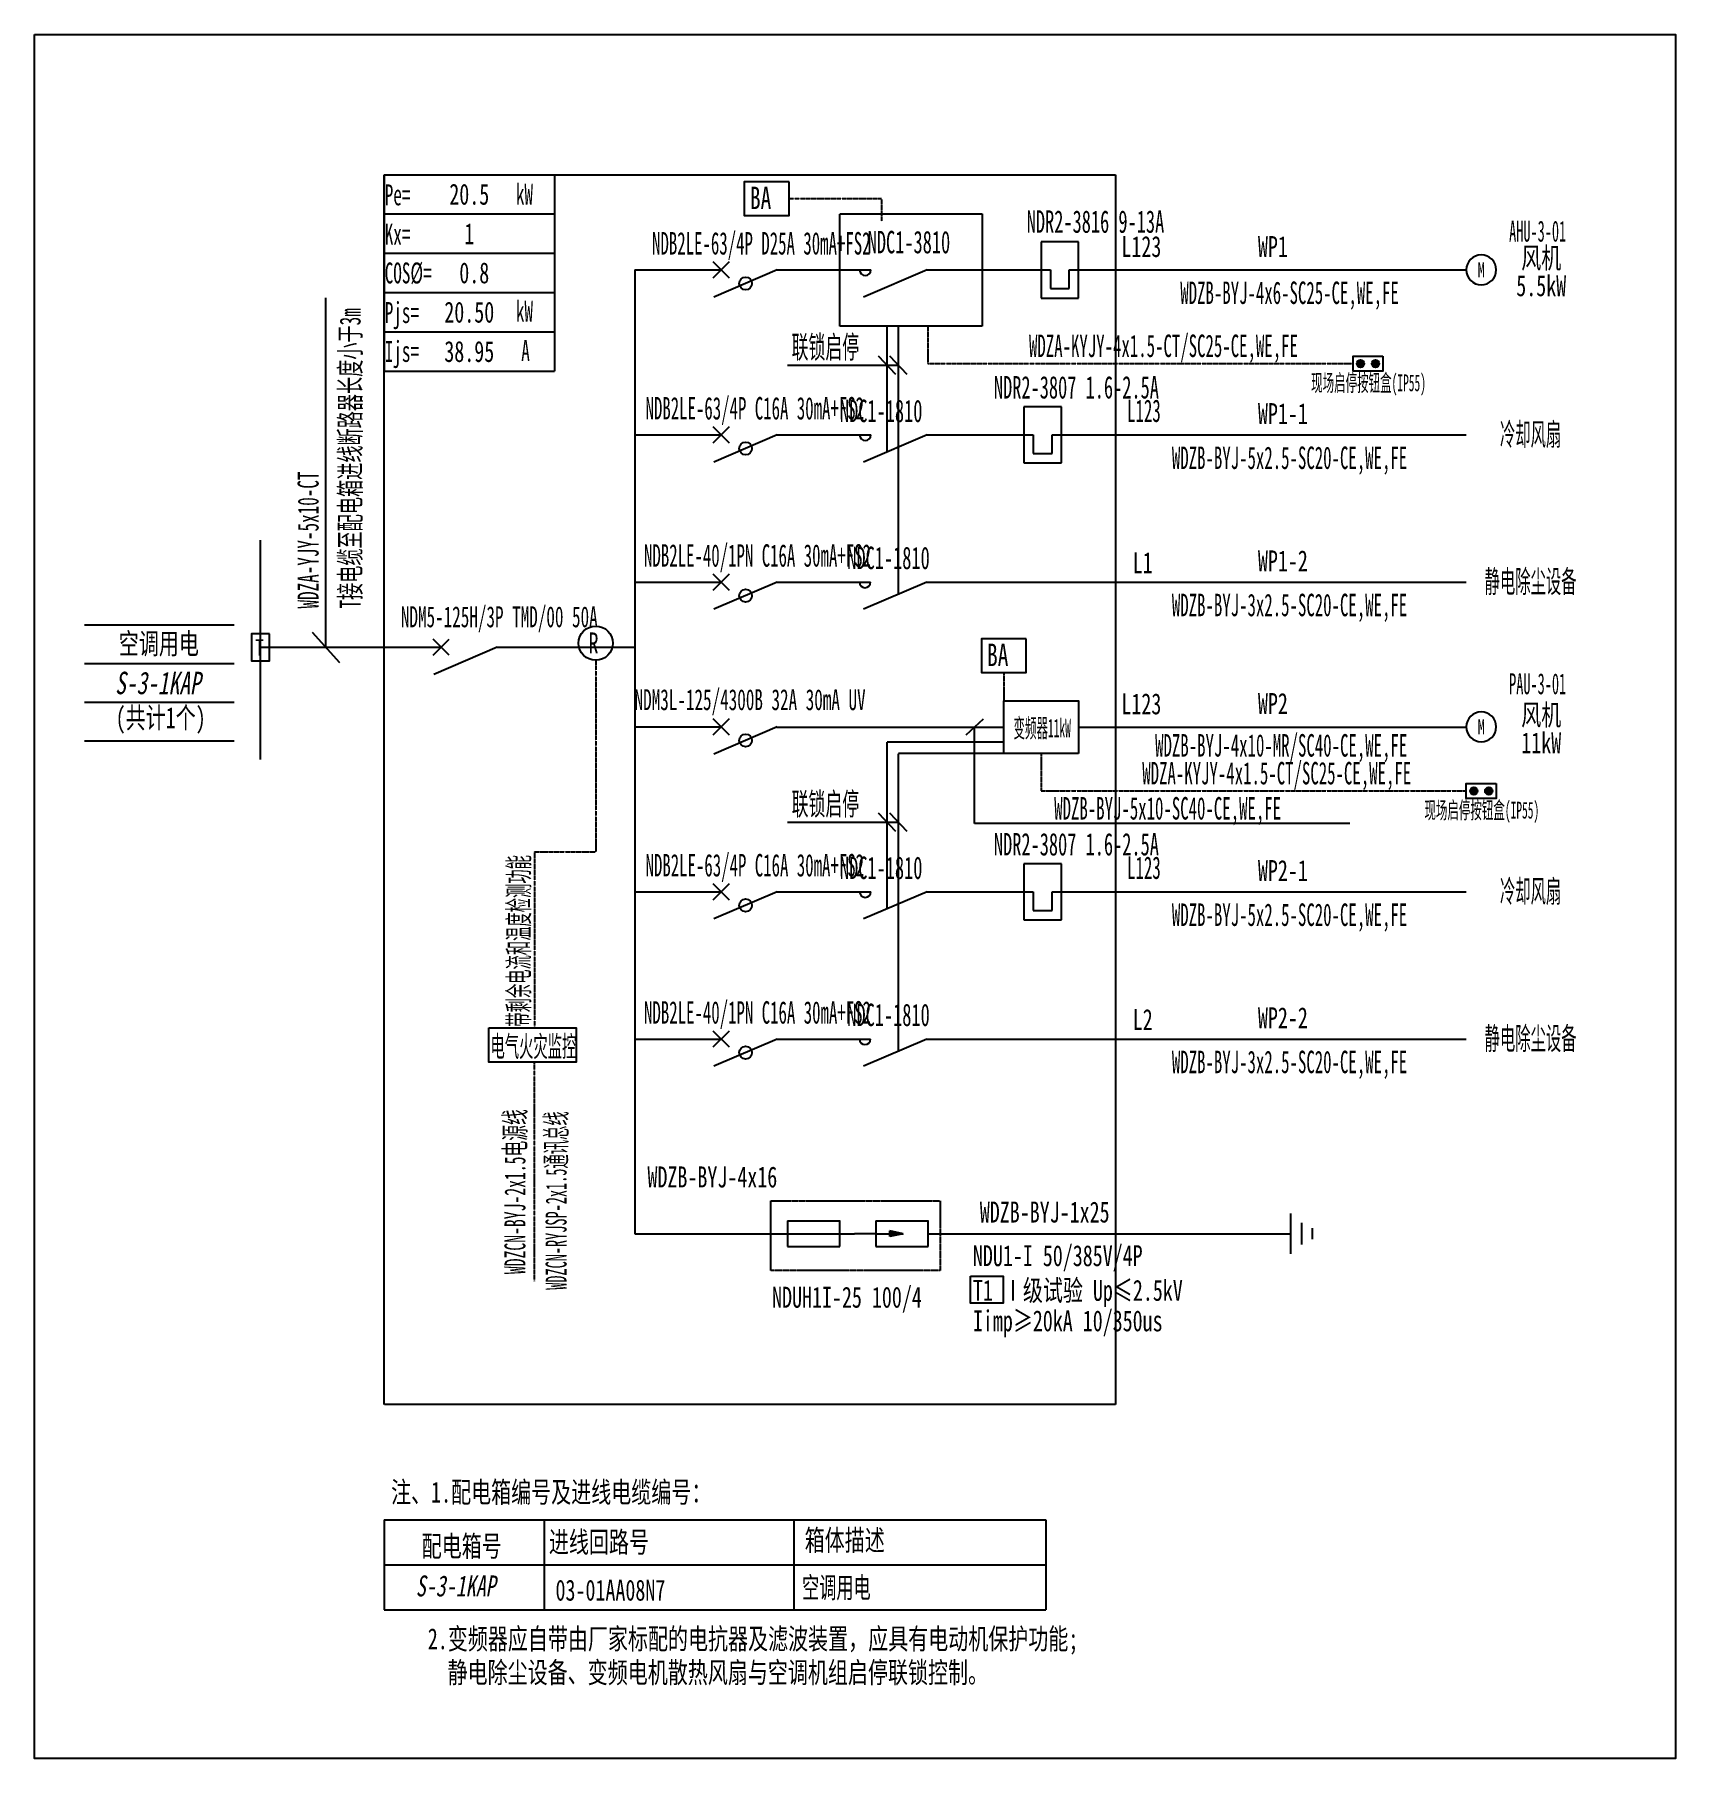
# Model space of a CAD drawing. Extents: x 296950 to 299384, y 295658 to 298214.
import ezdxf
from ezdxf.enums import TextEntityAlignment as Align

# ---------------------------------------------------------------- set-up
doc = ezdxf.new("R2010")
doc.units = 0
doc.header["$MEASUREMENT"] = 0
for name, pattern in [('DASH', [0.35, 0.25, -0.1]), ('DASHDOT', [1, 0.5, -0.25, 0, -0.25]), ('DASHED', [0.75, 0.5, -0.25]), ('DASHED2', [0.375, 0.25, -0.125])]:
    doc.linetypes.add(name, pattern=pattern)
for name, color, linetype in [('D_E_Eqpm(强电设备)', 100, 'Continuous'), ('D_E_Eqpm（强电设备）', 100, 'Continuous'), ('D_E_Text(强电文字)', 51, 'Continuous'), ('D_E_Text（强电文字）', 51, 'Continuous'), ('D_E_Wire(强电线缆)', 10, 'Continuous'), ('D_E_Wire（强电线缆）', 10, 'Continuous'), ('D_El_Eqpm（弱电设备）', 100, 'Continuous'), ('D_El_Text（弱电文字）', 51, 'Continuous'), ('D_T_TableDim(表格尺寸)', 255, 'Continuous'), ('D_T_TableDim（表格尺寸）', 255, 'Continuous'), ('DQ-漏电火灾', 80, 'Continuous'), ('DQ_Eqpm', 100, 'Continuous'), ('E_E_Text（强电文字）', 51, 'Continuous'), ('E_E_Wire（强电线缆）', 10, 'Continuous'), ('系统图', 220, 'Continuous')]:
    doc.layers.add(name, color=color, linetype=linetype)
doc.styles.add('电气', font='', dxfattribs={"width": 0.7})
doc.styles.add('电气箱', font='simhei.ttf', dxfattribs={"width": 0.8, "oblique": 10})
doc.styles.get('电气').set_extended_font_data('SimSun')

# ---------------------------------------------------------------- blocks, each defined once
blk = doc.blocks.new('电机')
at = {"layer": 'D_E_Eqpm（强电设备）'}
for start, end in [(90, 180), (180, 270), (0, 90), (270, 0)]:
    blk.add_arc((0, 0), 200, start, end, dxfattribs=at)
at = {"layer": 'D_E_Eqpm（强电设备）', "color": 51, "style": '电气', "width": 0.7}
blk.add_text('M', height=200, dxfattribs=at).set_placement((0, 0), align=Align.MIDDLE)
blk = doc.blocks.new('电机启停按钮')
at = {"layer": 'D_E_Eqpm（强电设备）'}
for points in [[(150, 300, 1), (50, 300, 1)], [(50, 100, 1), (150, 100, 1)]]:
    blk.add_hatch(color=51, dxfattribs=at).paths.add_polyline_path(points)
blk.add_lwpolyline([(0, 400), (200, 400), (200, 0), (0, 0)], close=True, dxfattribs=at)
for centre in [(100, 300), (100, 100)]:
    blk.add_circle(centre, 50, dxfattribs=at)
blk = doc.blocks.new('1')
at = {"layer": 'D_E_Eqpm(强电设备)'}
for p, q in [((-314387, 61832), (-314387, 61082)), ((-313887, 61832), (-314387, 61832)), ((-313887, 61082), (-313887, 61832)), ((-314262, 61457), (-314262, 61207)), ((-314012, 61207), (-314012, 61457)), ((-314387, 61082), (-313887, 61082)), ((-314262, 61207), (-314012, 61207))]:
    blk.add_line(p, q, dxfattribs=at)
blk = doc.blocks.new('T接箱')
at = {"layer": 'DQ_Eqpm'}
blk.add_lwpolyline([(313, 172), (73, 172), (73, -188), (313, -188)], close=True, dxfattribs=at)
at = {"layer": 'DQ_Eqpm', "color": 51, "style": '电气', "width": 0.8}
blk.add_text('T', height=220, dxfattribs=at).set_placement((120, -121))

msp = doc.modelspace()

# ---------------------------------------------------------------- linework, layer by layer
at = {"linetype": 'DASHED'}
for p, q in [((297468, 296182.7, 0), (297468, 298006.1, 0)), ((297468, 298006.1, 0), (298552.8, 298006.1, 0)), ((298552.8, 298006.1, 0), (298552.8, 296182.7, 0)), ((298552.8, 296182.7, 0), (297468, 296182.7, 0))]:
    msp.add_line(p, q, dxfattribs=at)
for p, q in [((297023.8, 297338.4, 0), (297245.9, 297338.4, 0)), ((297023.8, 297281.1, 0), (297245.9, 297281.1, 0)), ((297023.8, 297223.8, 0), (297245.9, 297223.8, 0)), ((297023.8, 297166.5, 0), (297245.9, 297166.5, 0))]:
    msp.add_line(p, q)
at = {"linetype": 'DASHED2', "elevation": 0}
msp.add_lwpolyline([(298041.7, 296484.7), (298292.6, 296484.7), (298292.6, 296381.4), (298041.7, 296381.4)], close=True, dxfattribs=at)
at = {"layer": 'D_E_Eqpm(强电设备)', "color": 100}
for p, q in [((297956.2, 297853.1, 0), (297979.7, 297876.7, 0)), ((297979.7, 297853.1, 0), (297956.2, 297876.7, 0)), ((297979.7, 297876.7, 0), (297956.2, 297853.1, 0)), ((297956.2, 297876.7, 0), (297979.7, 297853.1, 0)), ((298051.2, 297864.9, 0), (297957.2, 297824.6, 0)), ((298273.3, 297864.9, 0), (298179.3, 297824.6, 0)), ((297956.2, 297608.5, 0), (297979.7, 297632, 0)), ((297979.7, 297608.5, 0), (297956.2, 297632, 0)), ((297979.7, 297632, 0), (297956.2, 297608.5, 0)), ((297956.2, 297632, 0), (297979.7, 297608.5, 0)), ((298051.2, 297620.3, 0), (297957.2, 297580, 0)), ((298273.3, 297620.3, 0), (298179.3, 297580, 0)), ((297956.2, 297390.2, 0), (297979.7, 297413.7, 0)), ((297979.7, 297390.2, 0), (297956.2, 297413.7, 0)), ((297979.7, 297413.7, 0), (297956.2, 297390.2, 0)), ((297956.2, 297413.7, 0), (297979.7, 297390.2, 0)), ((298051.2, 297402, 0), (297957.2, 297361.7, 0)), ((298272.9, 297402, 0), (298178.9, 297361.7, 0)), ((297540.9, 297293.6, 0), (297564.4, 297317.2, 0)), ((297564.4, 297293.6, 0), (297540.9, 297317.2, 0)), ((297636, 297305.4, 0), (297541.9, 297265.1, 0)), ((297956.2, 297175.6, 0), (297979.7, 297199.1, 0)), ((297979.7, 297175.6, 0), (297956.2, 297199.1, 0)), ((297979.7, 297199.1, 0), (297956.2, 297175.6, 0)), ((297956.2, 297199.1, 0), (297979.7, 297175.6, 0)), ((298051.2, 297187.3, 0), (297957.2, 297147, 0)), ((297956.2, 296930.9, 0), (297979.7, 296954.5, 0)), ((297979.7, 296930.9, 0), (297956.2, 296954.5, 0)), ((297979.7, 296954.5, 0), (297956.2, 296930.9, 0)), ((297956.2, 296954.5, 0), (297979.7, 296930.9, 0)), ((298051.2, 296942.7, 0), (297957.2, 296902.4, 0)), ((298273.3, 296942.7, 0), (298179.3, 296902.4, 0)), ((297956.2, 296712.6, 0), (297979.7, 296736.2, 0)), ((297979.7, 296712.6, 0), (297956.2, 296736.2, 0)), ((297979.7, 296736.2, 0), (297956.2, 296712.6, 0)), ((297956.2, 296736.2, 0), (297979.7, 296712.6, 0)), ((298051.2, 296724.4, 0), (297957.2, 296684.1, 0)), ((298272.9, 296724.4, 0), (298178.9, 296684.1, 0))]:
    msp.add_line(p, q, dxfattribs=at)
at = {"layer": 'D_E_Eqpm(强电设备)'}
for p, q in [((298066.2, 296454.6, 0), (298144.3, 296454.6, 0)), ((298066.2, 296454.6, 0), (298066.2, 296416.9, 0)), ((298144.1, 296416.9, 0), (298144.1, 296454.6, 0)), ((298197.4, 296454.6, 0), (298275.5, 296454.6, 0)), ((298197.4, 296454.6, 0), (298197.4, 296416.9, 0)), ((298275.2, 296416.9, 0), (298275.2, 296454.6, 0)), ((298197.4, 296435.7, 0), (298165.9, 296435.7, 0)), ((298197.4, 296435.7, 0), (298237.9, 296435.7, 0)), ((298237.9, 296435.7, 0), (298218.3, 296439.8, 0)), ((298218.3, 296431.7, 0), (298218.3, 296439.8, 0)), ((298237.9, 296435.7, 0), (298218.3, 296431.7, 0)), ((298066.2, 296416.9, 0), (298144.1, 296416.9, 0)), ((298197.4, 296416.9, 0), (298275.2, 296416.9, 0))]:
    msp.add_line(p, q, dxfattribs=at)
at = {"layer": 'D_E_Eqpm(强电设备)', "color": 100}
for centre in [(298181.7, 297864.9, 0), (298181.7, 297620.3, 0), (298181.3, 297402, 0), (298181.7, 296942.7, 0), (298181.3, 296724.4, 0)]:
    msp.add_arc(centre, 8.33, 180, 0, dxfattribs=at)
at = {"layer": 'D_E_Eqpm(强电设备)'}
msp.add_solid([(298218.3, 296431.7, 0), (298237.9, 296435.7, 0), (298218.3, 296439.8, 0)], dxfattribs=at)
at = {"layer": 'D_E_Eqpm（强电设备）', "elevation": 0}
msp.add_lwpolyline([(298498.2, 297147.9), (298387.2, 297147.9), (298387.2, 297225.7), (298498.2, 297225.7)], close=True, dxfattribs=at)
at = {"layer": 'D_E_Eqpm（强电设备）'}
for centre in [(298004.2, 297844.8, 0), (298004.2, 297600.1, 0), (298004.2, 297381.8, 0), (298004.2, 297167.2, 0), (298004.2, 296922.6, 0), (298004.2, 296704.2, 0)]:
    msp.add_circle(centre, 9.46, dxfattribs=at)
at = {"layer": 'D_E_Text(强电文字)', "color": 51}
for p, q in [((298200.9, 297737.4, 0), (298226.8, 297710.2, 0)), ((298217.6, 297737.4, 0), (298243.5, 297710.2, 0)), ((298066.6, 297723.8, 0), (298230.5, 297723.8, 0)), ((298356.6, 297198.8, 0), (298331, 297174.8, 0)), ((298343.8, 297043.9, 0), (298343.8, 297186.8, 0)), ((298066.6, 297046.2, 0), (298230.5, 297046.2, 0)), ((298200.9, 297059.8, 0), (298226.8, 297032.6, 0)), ((298217.6, 297059.8, 0), (298243.5, 297032.6, 0)), ((298900.6, 297043.9, 0), (298343.8, 297043.9, 0))]:
    msp.add_line(p, q, dxfattribs=at)
at = {"layer": 'D_E_Text(强电文字)', "elevation": 0}
for points in [[(298068.8, 297995.4), (298002.1, 297995.4), (298002.1, 297945.4), (298068.8, 297945.4)], [(298420.5, 297317.8), (298353.9, 297317.8), (298353.9, 297267.9), (298420.5, 297267.9)]]:
    msp.add_lwpolyline(points, close=True, dxfattribs=at)
at = {"layer": 'D_E_Text（强电文字）'}
for p, q in [((297468, 298006.1, 0), (297720.7, 298006.1, 0)), ((297468, 298006.1, 0), (297468, 297714.6, 0)), ((297720.7, 298006.1, 0), (297720.7, 297714.6, 0)), ((297468, 297947.8, 0), (297720.7, 297947.8, 0)), ((297468, 297889.5, 0), (297720.7, 297889.5, 0)), ((297381.6, 297305.4, 0), (297381.6, 297823.6, 0)), ((297381.6, 297305.4, 0), (297381.6, 297823.6, 0)), ((297468, 297831.2, 0), (297720.7, 297831.2, 0)), ((297468, 297772.9, 0), (297720.7, 297772.9, 0)), ((297468, 297714.6, 0), (297720.7, 297714.6, 0)), ((297361.3, 297327.9, 0), (297401.9, 297282.8, 0)), ((297361.3, 297327.9, 0), (297401.9, 297282.8, 0)), ((297023.8, 297281.1, 0), (297245.9, 297281.1, 0))]:
    msp.add_line(p, q, dxfattribs=at)
at = {"layer": 'D_E_Text（强电文字）', "elevation": 0}
msp.add_lwpolyline([(298338, 296372.7), (298386.2, 296372.7), (298386.2, 296332.9), (298338, 296332.9)], close=True, dxfattribs=at)
at = {"layer": 'D_E_Wire(强电线缆)', "color": 10, "linetype": 'DASHDOT', "ltscale": 0.5}
for p, q in [((298206, 297970.4, 0), (298068.8, 297970.4, 0)), ((298206, 297970.4, 0), (298206, 297937.1, 0)), ((298274.7, 297781.6, 0), (298274.7, 297725.9, 0)), ((298274.7, 297725.9, 0), (298905.2, 297725.9, 0)), ((298387.2, 297267.9, 0), (298387.2, 297225.7, 0)), ((298442.7, 297147.9, 0), (298442.7, 297092.2, 0)), ((298442.7, 297092.2, 0), (299073.2, 297092.2, 0))]:
    msp.add_line(p, q, dxfattribs=at)
at = {"layer": 'D_E_Wire(强电线缆)', "color": 10}
for p, q in [((297840.1, 297864.9, 0), (297967.9, 297864.9, 0)), ((298051.2, 297864.9, 0), (298190, 297864.9, 0)), ((298273.3, 297864.9, 0), (298456.6, 297864.9, 0)), ((298484.3, 297864.9, 0), (299073.2, 297864.9, 0)), ((297840.1, 297620.3, 0), (297967.9, 297620.3, 0)), ((298051.2, 297620.3, 0), (298190, 297620.3, 0)), ((298273.3, 297620.3, 0), (298430.9, 297620.3, 0)), ((298458.7, 297620.3, 0), (299073.2, 297620.3, 0)), ((297840.1, 297402, 0), (297967.9, 297402, 0)), ((298051.2, 297402, 0), (298189.6, 297402, 0)), ((298272.9, 297402, 0), (299073.2, 297402, 0)), ((297840.1, 297187.3, 0), (297967.9, 297187.3, 0)), ((298049.9, 297186.8, 0), (298387.2, 297186.8, 0)), ((298498.2, 297186.8, 0), (299073.2, 297186.8, 0)), ((297840.1, 296942.7, 0), (297967.9, 296942.7, 0)), ((298051.2, 296942.7, 0), (298190, 296942.7, 0)), ((298273.3, 296942.7, 0), (298430.9, 296942.7, 0)), ((298458.7, 296942.7, 0), (299073.2, 296942.7, 0)), ((297840.1, 296724.4, 0), (297967.9, 296724.4, 0)), ((298051.2, 296724.4, 0), (298189.6, 296724.4, 0)), ((298272.9, 296724.4, 0), (299073.2, 296724.4, 0))]:
    msp.add_line(p, q, dxfattribs=at)
at = {"layer": 'D_E_Wire（强电线缆）'}
for p, q in [((297840.1, 297864.9, 0), (297840.1, 296435.7, 0)), ((297284.8, 297138.7, 0), (297284.8, 297464.2, 0)), ((297284.8, 297305.4, 0), (297552.7, 297305.4, 0)), ((297636, 297305.4, 0), (297840.1, 297305.4, 0)), ((298813, 296406.1, 0), (298813, 296465.5, 0)), ((298829.1, 296419.6, 0), (298829.1, 296452, 0)), ((297840.1, 296435.7, 0), (298165.9, 296435.7, 0)), ((298275.2, 296435.7, 0), (298813, 296435.7, 0)), ((298845.3, 296427.6, 0), (298845.3, 296443.9, 0))]:
    msp.add_line(p, q, dxfattribs=at)
at = {"layer": 'D_El_Eqpm（弱电设备）', "color": 3}
msp.add_line((297753.1, 296690, 0), (297623.5, 296690, 0), dxfattribs=at)
at = {"layer": 'D_El_Eqpm（弱电设备）', "color": 3, "elevation": 0}
msp.add_lwpolyline([(297623.5, 296740.9), (297753.1, 296740.9), (297753.1, 296690), (297623.5, 296690)], close=True, dxfattribs=at)
at = {"layer": 'D_T_TableDim(表格尺寸)', "linetype": 'DASH', "elevation": 0}
msp.add_lwpolyline([(298144.1, 297948.2), (298355.1, 297948.2), (298355.1, 297781.6), (298144.1, 297781.6)], close=True, dxfattribs=at)
at = {"layer": 'D_T_TableDim（表格尺寸）', "ltscale": 3.5}
for p, q in [((297468, 296011.4, 0), (298449.5, 296011.4, 0)), ((297468, 296011.4, 0), (297468, 295878.2, 0)), ((297705.5, 296011.4, 0), (297705.5, 295878.2, 0)), ((298075.8, 296011.4, 0), (298075.8, 295878.2, 0)), ((298449.5, 296011.4, 0), (298449.5, 295878.2, 0)), ((297468, 295944.8, 0), (298449.5, 295944.8, 0)), ((297468, 295944.8, 0), (298449.5, 295944.8, 0)), ((297468, 295878.2, 0), (298449.5, 295878.2, 0))]:
    msp.add_line(p, q, dxfattribs=at)
at = {"layer": 'DQ-漏电火灾', "linetype": 'DASHDOT', "ltscale": 0.5}
for p, q in [((297782, 297286, 0), (297782, 297002.2, 0)), ((297691, 297002.2, 0), (297691, 296740.9, 0)), ((297691, 297002.2, 0), (297782, 297002.2, 0)), ((297691, 296365.5, 0), (297691, 296690, 0))]:
    msp.add_line(p, q, dxfattribs=at)
at = {"layer": 'DQ-漏电火灾', "color": 3}
msp.add_circle((297782, 297311.4, 0), 25.4, dxfattribs=at)
at = {"layer": 'E_E_Wire（强电线缆）', "linetype": 'DASH'}
for p, q in [((298213.9, 297781.6, 0), (298213.9, 297594.8, 0)), ((298230.5, 297781.6, 0), (298230.5, 297383.8, 0)), ((298213.9, 297164.6, 0), (298213.9, 296917.2, 0)), ((298387.2, 297164.6, 0), (298213.9, 297164.6, 0)), ((298230.5, 297147.9, 0), (298230.5, 296706.2, 0)), ((298387.2, 297147.9, 0), (298230.5, 297147.9, 0))]:
    msp.add_line(p, q, dxfattribs=at)
at = {"layer": '系统图', "ltscale": 9973.992009}
msp.add_lwpolyline([(296949.5, 298214), (299383.5, 298214), (299383.5, 295657.5), (296949.5, 295657.5)], close=True, dxfattribs=at)

# ---------------------------------------------------------------- block references
at = {"layer": 'D_E_Eqpm(强电设备)', "color": 100, "xscale": 0.1110557928526328, "yscale": 0.1110557928526328, "zscale": 0.1110557928526328}
for p in [(333357.2, 291039.7, 0), (333331.6, 290795.1, 0), (333331.6, 290117.5, 0)]:
    msp.add_blockref('1', p, dxfattribs=at)
at = {"layer": 'D_E_Eqpm（强电设备）', "xscale": 0.1110557928526328, "yscale": 0.1110557928526328, "zscale": 0.1110557928526328}
for name, p in [('电机', (299095.4, 297864.9, 0)), ('T接箱', (297263.3, 297306.3, 0)), ('电机', (299095.4, 297187.3, 0))]:
    msp.add_blockref(name, p, dxfattribs=at)
at = {"layer": 'D_E_Eqpm（强电设备）', "xscale": 0.1110557928526328, "yscale": 0.1110557928526328, "zscale": 0.1110557928526328, "rotation": 270}
for p in [(298905.2, 297737, 0), (299073.2, 297103.3, 0)]:
    msp.add_blockref('电机启停按钮', p, dxfattribs=at)

# ---------------------------------------------------------------- texts
at = {"layer": 'D_E_Text(强电文字)', "color": 51, "style": '电气'}
for s, height, width, p in [('BA', 33.32, 0.7, (298010.6, 297955, 0)), ('NDR2-3816 9-13A', 33.317, 0.6, (298421.2, 297919.9, 0)), ('NDB2LE-63/4P D25A 30mA+FS2', 33.317, 0.55, (297865.5, 297887.7, 0)), ('NDC1-3810', 33.32, 0.6, (298185.3, 297889.5, 0)), ('联锁启停', 33.32, 0.55, (298072.6, 297733.9, 0)), ('NDR2-3807 1.6-2.5A', 33.317, 0.6, (298372.5, 297674.2, 0)), ('NDB2LE-63/4P C16A 30mA+FS2', 33.317, 0.55, (297855.8, 297643.1, 0)), ('NDC1-1810', 33.32, 0.6, (298144.1, 297639.2, 0)), ('L123', 33.32, 0.55, (298570.1, 297639.4, 0)), ('NDB2LE-40/1PN C16A 30mA+FS2', 33.317, 0.55, (297853.6, 297424.8, 0)), ('NDC1-1810', 33.32, 0.6, (298155, 297421.2, 0)), ('BA', 33.32, 0.7, (298362.3, 297277.4, 0)), ('联锁启停', 33.32, 0.55, (298072.6, 297056.4, 0)), ('NDR2-3807 1.6-2.5A', 33.317, 0.6, (298372.5, 296996.6, 0)), ('NDB2LE-63/4P C16A 30mA+FS2', 33.317, 0.55, (297855.8, 296965.5, 0)), ('NDC1-1810', 33.32, 0.6, (298144.1, 296961.7, 0)), ('L123', 33.32, 0.55, (298570.1, 296961.8, 0)), ('NDB2LE-40/1PN C16A 30mA+FS2', 33.317, 0.55, (297853.6, 296747.2, 0)), ('NDC1-1810', 33.32, 0.6, (298155, 296743.6, 0))]:
    msp.add_text(s, height=height, dxfattribs=dict(at, width=width)).set_placement(p)
at = {"layer": 'D_E_Text(强电文字)', "color": 51, "style": '电气', "width": 0.55}
for s, p in [('WDZB-BYJ-4x6-SC25-CE,WE,FE', (298811, 297827, 0)), ('WDZA-KYJY-4x1.5-CT/SC25-CE,WE,FE', (298624, 297749.4, 0)), ('WDZB-BYJ-5x2.5-SC20-CE,WE,FE', (298811, 297582.3, 0)), ('WDZB-BYJ-3x2.5-SC20-CE,WE,FE', (298811, 297364, 0)), ('WDZB-BYJ-4x10-MR/SC40-CE,WE,FE', (298798.6, 297156.9, 0)), ('WDZA-KYJY-4x1.5-CT/SC25-CE,WE,FE', (298792, 297115.7, 0)), ('WDZB-BYJ-5x10-SC40-CE,WE,FE', (298630.2, 297062.5, 0)), ('WDZB-BYJ-5x2.5-SC20-CE,WE,FE', (298811, 296904.7, 0)), ('WDZB-BYJ-3x2.5-SC20-CE,WE,FE', (298811, 296686.4, 0))]:
    msp.add_text(s, height=33.317, dxfattribs=at).set_placement(p, align=Align.MIDDLE)
at = {"layer": 'D_E_Text(强电文字)', "style": '电气', "width": 0.7}
for s, p in [('WDZB-BYJ-4x16', (297858.7, 296504.3, 0)), ('WDZB-BYJ-1x25', (298351.6, 296452.3, 0)), ('T1 Ⅰ级试验 Up≤2.5kV ', (298341.4, 296336.2, 0)), ('Iimp≥20kA 10/350us', (298341.4, 296291, 0))]:
    msp.add_text(s, height=31.096, dxfattribs=at).set_placement(p)
at = {"layer": 'D_E_Text(强电文字)', "color": 51, "true_color": 0xffff7f, "style": '电气', "width": 0.7}
msp.add_text('NDU1-I 50/385V/4P', height=31.096, dxfattribs=at).set_placement((298341.4, 296387.6, 0))
at = {"layer": 'D_E_Text（强电文字）', "linetype": 'Continuous', "style": '电气', "width": 0.6}
for s, p in [('Pe=', (297469, 297960.7, 0)), ('kW', (297663.5, 297961.8, 0)), ('Kx=', (297469, 297902.3, 0)), ('COS%%C=', (297469, 297844.8, 0)), ('Pjs=', (297469, 297786.2, 0)), ('kW', (297663.5, 297788.1, 0)), ('Ijs=', (297469, 297728.5, 0)), ('A', (297671.5, 297729.8, 0))]:
    msp.add_text(s, height=31.1, dxfattribs=at).set_placement(p)
at = {"layer": 'D_E_Text（强电文字）', "color": 51, "style": '电气', "width": 0.5}
for s, p in [('AHU-3-01', (299179, 297906.8, 0)), ('PAU-3-01', (299179, 297235.7, 0))]:
    msp.add_text(s, height=31.1, dxfattribs=at).set_placement(p, align=Align.CENTER)
at = {"layer": 'D_E_Text（强电文字）', "style": '电气'}
for s, height, width, p in [('L123', 31.1, 0.7, (298561.6, 297884, 0)), ('WP1', 31.1, 0.7, (298764.1, 297884, 0)), ('WP1-1', 31.1, 0.7, (298764.1, 297636.2, 0)), ('WP1-2', 31.1, 0.7, (298764.1, 297417.9, 0)), ('L1', 31.1, 0.7, (298578.4, 297415.2, 0)), ('L123', 31.1, 0.7, (298561.6, 297205.9, 0)), ('WP2', 31.1, 0.7, (298764.1, 297206.4, 0)), ('WP2-1', 31.1, 0.7, (298764.1, 296958.7, 0)), ('L2', 31.1, 0.7, (298578.4, 296737.7, 0)), ('WP2-2', 31.1, 0.7, (298764.1, 296740.4, 0)), ('注、1.配电箱编号及进线电缆编号：', 31.096, 0.7, (297478.4, 296037, 0)), ('配电箱号', 31.1, 0.7, (297523.8, 295956.9, 0)), ('进线回路号', 31.1, 0.7, (297712.5, 295962.9, 0)), ('箱体描述', 31.1, 0.7, (298091.9, 295965.7, 0)), ('空调用电', 31.1, 0.6, (298088, 295895.5, 0)), ('2.变频器应自带由厂家标配的电抗器及滤波装置，应具有电动机保护功能;', 31.096, 0.7, (297532.9, 295819.5, 0)), ('静电除尘设备、变频电机散热风扇与空调机组启停联锁控制。', 31.096, 0.7, (297562.2, 295769.6, 0))]:
    msp.add_text(s, height=height, dxfattribs=dict(at, width=width)).set_placement(p)
for s, height, width, p in [('风机', 31.1, 0.7, (299184.3, 297883.2, 0)), ('5.5kW', 31.1, 0.7, (299184.3, 297841.9, 0)), ('现场启停按钮盒(IP55)', 24.988, 0.5, (298928.2, 297696.1, 0)), ('NDM5-125H/3P TMD/00 50A', 31.096, 0.6, (297638.9, 297348, 0)), ('空调用电', 31.1, 0.7, (297134, 297311.3, 0)), ('(共计1个)', 31.1, 0.7, (297136.7, 297199, 0)), ('风机', 31.1, 0.7, (299184.3, 297205.7, 0)), ('现场启停按钮盒(IP55)', 24.988, 0.5, (299096.2, 297062.4, 0)), ('电气火灾监控', 31.1, 0.5, (297689.5, 296714.3, 0))]:
    msp.add_text(s, height=height, dxfattribs=dict(at, width=width)).set_placement(p, align=Align.MIDDLE)
at = {"layer": 'D_E_Text（强电文字）', "style": '电气', "width": 0.6}
for s, p in [('T接电缆至配电箱进线断路器长度小于3m', (297433.2, 297362.8, 0)), ('T接电缆至配电箱进线断路器长度小于3m', (297433.2, 297362.8, 0)), ('WDZA-YJY-5x10-CT', (297370.9, 297362.8, 0))]:
    msp.add_text(s, height=31.096, rotation=90, dxfattribs=at).set_placement(p)
at = {"layer": 'D_E_Text（强电文字）', "color": 7, "style": '电气箱', "oblique": 10, "width": 0.7}
msp.add_text('S-3-1KAP', height=33.32, dxfattribs=at).set_placement((297132.6, 297252.4, 0), align=Align.MIDDLE)
at = {"layer": 'D_E_Text（强电文字）', "color": 51, "true_color": 0xffff7f, "style": '电气'}
for s, height, width, p in [('NDM3L-125/4300B 32A 30mA UV', 31.096, 0.6, (298010.9, 297225.1, 0)), ('11kW', 31.1, 0.7, (299184.3, 297164.3, 0))]:
    msp.add_text(s, height=height, dxfattribs=dict(at, width=width)).set_placement(p, align=Align.MIDDLE)
at = {"layer": 'D_E_Text（强电文字）', "color": 51, "true_color": 0xffff7f, "style": '电气', "width": 0.45}
msp.add_text('变频器11kW', height=27.76, dxfattribs=at).set_placement((298444.1, 297185.6, 0), align=Align.MIDDLE_CENTER)
at = {"layer": 'D_E_Text（强电文字）', "color": 51, "true_color": 0xffff7f, "style": '电气', "width": 0.7}
msp.add_text('NDUH1I-25 100/4', height=31.096, dxfattribs=at).set_placement((298043.5, 296326, 0))
at = {"layer": 'D_E_Text（强电文字）', "style": '电气箱', "oblique": 10, "width": 0.7}
msp.add_text('S-3-1KAP', height=31.1, dxfattribs=at).set_placement((297574.3, 295913.4, 0), align=Align.MIDDLE)
at = {"layer": 'D_E_Text（强电文字）', "color": 1, "style": '电气', "width": 0.7}
msp.add_text('03-01AA08N7', height=31.096, dxfattribs=at).set_placement((297722.3, 295891.6, 0))
at = {"layer": 'D_E_Text（强电文字）', "width": 252.629, "attachment_point": 5, "style": '电气'}
for s, insert, char_height in [('20.5', (297594.4, 297976.9, 0), 31.1), ('1', (297594.4, 297918.6, 0), 31.1), (' 0.8', (297594.4, 297860.3, 0), 31.1), ('{\\C200;20.50}', (297594.4, 297802, 0), 31.096), ('{\\C200;38.95}', (297594.4, 297743.7, 0), 31.096)]:
    msp.add_mtext(s, dxfattribs=dict(at, insert=insert, char_height=char_height))
at = {"layer": 'D_El_Text（弱电文字）', "color": 1, "style": '电气', "width": 0.5}
msp.add_text('带剩余电流和温度检测功能', height=31.096, rotation=90, dxfattribs=at).set_placement((297683.2, 296742.7, 0))
at = {"layer": 'D_El_Text（弱电文字）', "style": '电气'}
for s, width, p in [('WDZCN-BYJ-2x1.5电源线', 0.55, (297677.7, 296375.7, 0)), ('WDZCN-RYJSP-2x1.5通讯总线', 0.5, (297738.7, 296352.5, 0))]:
    msp.add_text(s, height=31.096, rotation=90, dxfattribs=dict(at, width=width)).set_placement(p)
at = {"layer": 'DQ-漏电火灾', "color": 50, "style": '电气', "width": 0.7}
msp.add_text('R', height=31.1, dxfattribs=at).set_placement((297771.3, 297296.2, 0))
at = {"layer": 'E_E_Text（强电文字）', "linetype": 'Continuous', "style": '电气', "width": 0.5}
for s, p in [('冷却风扇', (299168.5, 297604.6, 0)), ('静电除尘设备', (299168.5, 297386.3, 0)), ('冷却风扇', (299168.5, 296927, 0)), ('静电除尘设备', (299168.5, 296708.7, 0))]:
    msp.add_text(s, height=33.32, dxfattribs=at).set_placement(p, align=Align.CENTER)

doc.saveas('drawing.dxf')
